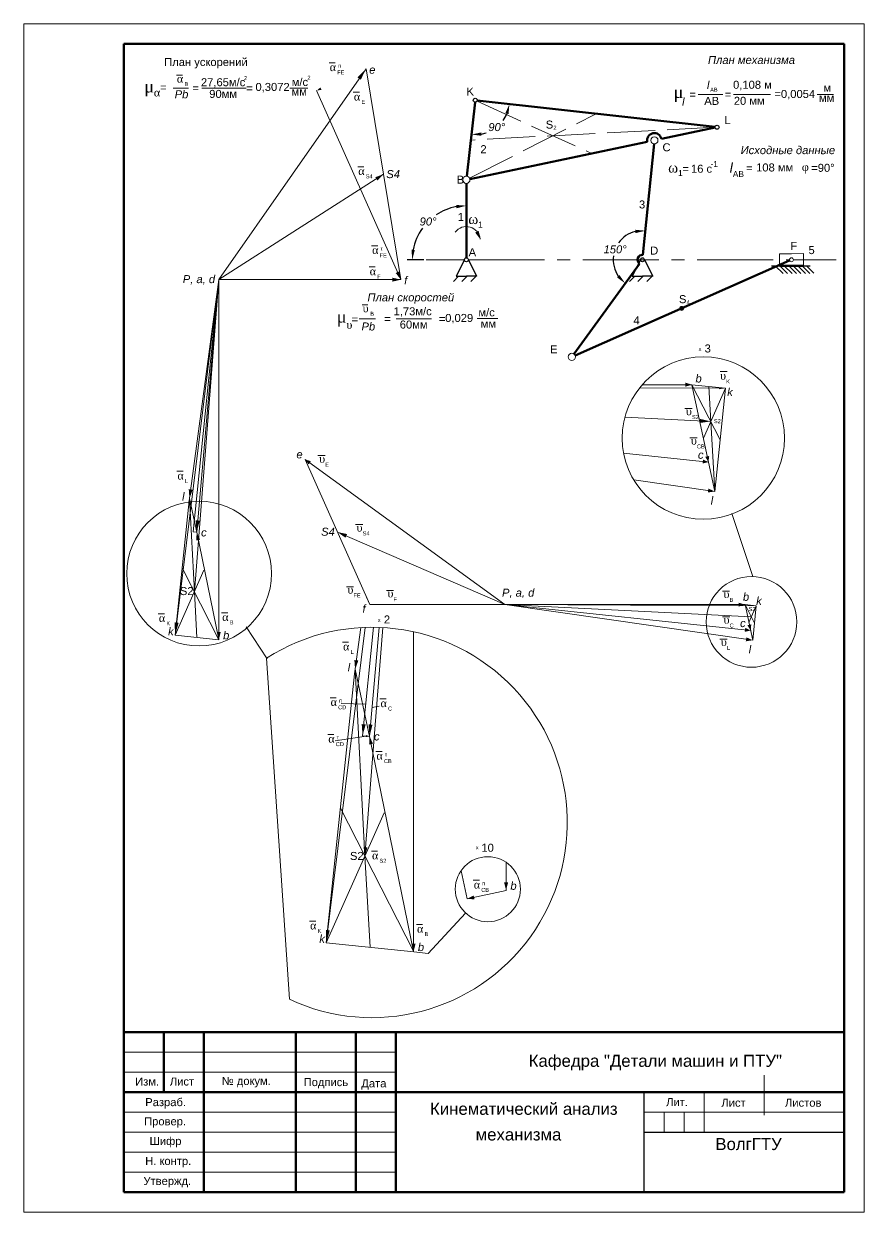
# Paper-space layout 'DIN A4 Title Block' of a CAD drawing. Header units: millimetres. Extents: x 0 to 402, y 0 to 297.
# Drawn here: x 0 to 210, y -0.1 to 296.9 of the extents above; entities that cross this region are included whole.
import ezdxf

# ---------------------------------------------------------------- set-up
doc = ezdxf.new("R2010")
doc.units = ezdxf.units.MM
doc.linetypes.add('ACAD_ISO02W100', pattern=[15, 12, -3])
doc.linetypes.add('CENTER2', pattern=[28.575, 19.05, -3.175, 3.175, -3.175])
doc.layers.add('035', color=5, linetype='Continuous')
doc.layers.add('07', color=7, linetype='Continuous')
doc.layers.add('тонкие линии', color=7, linetype='Continuous', lineweight=15)
doc.styles.get("Standard").update_dxf_attribs({"font": 'ariali.ttf', "height": 2})
doc.styles.add('Наклон', font='arial.ttf', dxfattribs={"height": 2})
doc.dimstyles.new('DIN', dxfattribs={"dimtxt": 2.5, "dimasz": 2.5, "dimexe": 1.25, "dimexo": 0.625, "dimtad": 1, "dimtih": 1, "dimdec": 4, "dimdsep": 46, "dimlunit": 6, "dimtxsty": 'Standard', "dimcen": 2.5, "dimadec": 0, "dimazin": 0, "dimtfac": 1, "dimtdec": 4, "dimtmove": 0, "dimatfit": 3, "dimfxl": 1, "dimtvp": 1, "dimtolj": 1, "dimtzin": 0, "dimarcsym": 0})

# ---------------------------------------------------------------- blocks, each defined once
blk = doc.blocks.new('Ползун')
at = {"layer": 'тонкие линии', "lineweight": 15}
for p, q in [((-15.85, 183.28), (-15.85, 186.28)), ((-14.32, 186.28), (-15.85, 186.28)), ((-14.32, 186.28), (-12.79, 186.28)), ((-12.79, 183.28), (-12.79, 186.28)), ((-15.85, 183.28), (-15.85, 180.28)), ((-12.79, 183.28), (-12.79, 180.28)), ((-14.32, 180.28), (-15.85, 180.28)), ((-14.32, 180.28), (-12.79, 180.28))]:
    blk.add_line(p, q, dxfattribs=at)
blk.add_circle((-14.32, 183.28), 0.5, dxfattribs=at)
blk = doc.blocks.new('Опора')
at = {"layer": 'тонкие линии', "lineweight": 25}
for p, q in [((-69.23, 165.87), (-71.3, 161.76)), ((-68.23, 165.87), (-66.16, 161.76)), ((-71.3, 161.76), (-68.73, 161.76)), ((-66.16, 161.76), (-68.73, 161.76))]:
    blk.add_line(p, q, dxfattribs=at)
at = {"layer": 'тонкие линии', "lineweight": 15}
for p, q in [((-70.65, 161.76), (-71.95, 160.46)), ((-69.86, 160.46), (-68.56, 161.76)), ((-67.62, 160.46), (-66.31, 161.76))]:
    blk.add_line(p, q, dxfattribs=at)
at = {"layer": 'тонкие линии', "lineweight": 25}
blk.add_circle((-68.73, 165.87), 0.5, dxfattribs=at)
blk = doc.blocks.new('*D15')
at = {"layer": 'Defpoints', "color": 0, "lineweight": 15}
for p in [(112.75, 277.3), (113.3, 277.74), (172.72, 271.11), (116.25, 269.91), (110.68, 258.81)]:
    blk.add_point(p, dxfattribs=at)
at = {"layer": 'тонкие линии', "color": 0, "lineweight": -2}
for start, end in [(323.8524, 336.9303), (280.3376, 288.4491)]:
    blk.add_arc((112.8, 277.79), 8.61, start, end, dxfattribs=at)
at = {"layer": 'тонкие линии', "color": 0, "lineweight": 15}
for points in [[(120.32, 274.53), (121.12, 274.32), (121.35, 276.84)], [(114.36, 268.91), (114.33, 269.74), (111.85, 269.24)]]:
    blk.add_solid(points, dxfattribs=at)
at = {"layer": 'тонкие линии', "color": 0, "lineweight": 15, "insert": (118.18, 271.07), "char_height": 2, "attachment_point": 5}
blk.add_mtext('\\A1;90°', dxfattribs=at)
blk = doc.blocks.new('*D16')
at = {"layer": 'Defpoints', "color": 0, "lineweight": 15}
for p in [(110.58, 257.02), (103.82, 249.63), (100.58, 237.92), (110.08, 237.92), (110.58, 238.42)]:
    blk.add_point(p, dxfattribs=at)
at = {"layer": 'тонкие линии', "color": 0, "lineweight": -2}
blk.add_line((99.96, 237.92), (95.81, 237.92), dxfattribs=at)
for start, end in [(100.6081, 124.0199), (144.1708, 169.3919)]:
    blk.add_arc((110.58, 237.92), 13.52, start, end, dxfattribs=at)
at = {"layer": 'тонкие линии', "color": 0, "lineweight": 15}
for points in [[(108.06, 251.62), (108.13, 250.79), (110.58, 251.44)], [(97.71, 240.37), (96.88, 240.44), (97.06, 237.92)]]:
    blk.add_solid(points, dxfattribs=at)
at = {"layer": 'тонкие линии', "color": 0, "lineweight": 15, "insert": (101.02, 247.48), "char_height": 2, "attachment_point": 5}
blk.add_mtext('\\A1;90°', dxfattribs=at)
blk = doc.blocks.new('*D17')
at = {"layer": 'Defpoints', "color": 0, "lineweight": 15}
for p in [(157.47, 266.87), (149.49, 243.15), (154.71, 239.14), (153.86, 236.92), (137.48, 214.37)]:
    blk.add_point(p, dxfattribs=at)
at = {"layer": 'тонкие линии', "color": 0, "lineweight": -2}
for start, end in [(104.0186, 144.4536), (172.5052, 214.2843)]:
    blk.add_arc((154.58, 237.92), 7.3, start, end, dxfattribs=at)
at = {"layer": 'тонкие линии', "color": 0, "lineweight": 15}
for points in [[(152.79, 245.42), (152.85, 244.59), (155.31, 245.18)], [(148.85, 234.09), (148.25, 233.51), (150.29, 232.01)]]:
    blk.add_solid(points, dxfattribs=at)
at = {"layer": 'тонкие линии', "color": 0, "lineweight": 15, "insert": (147.76, 240.52), "char_height": 2, "attachment_point": 5}
blk.add_mtext('\\A1;150°', dxfattribs=at)

psp = doc.layouts.new('DIN A4 Title Block')

# ---------------------------------------------------------------- hatches: boundary and pattern name
at = {"layer": 'тонкие линии', "lineweight": 15}
h = psp.add_hatch(color=256, dxfattribs=at)
h.paths.add_polyline_path([(164.88691, 225.78187, 0.10448812), (164.84418, 225.98412), (163.92964, 225.57962, 0.810793582)])
h.paths.add_polyline_path([(163.88691, 225.78187, 0.10448812), (163.92964, 225.57962), (164.84418, 225.98412, 0.810793582)])

# ---------------------------------------------------------------- linework, layer by layer
at = {"lineweight": 50}
for p, q in [((24.99876, 44.90226), (24.99876, 291.90226)), ((204.99876, 44.90226), (24.99876, 44.90226)), ((24.99876, 44.90226), (24.99876, 29.90226)), ((34.99876, 44.90226), (34.99876, 29.90226)), ((44.99876, 4.90226), (44.99876, 44.90226)), ((67.99876, 4.90226), (67.99876, 44.90226)), ((82.99876, 4.90226), (82.99876, 44.90226)), ((92.99876, 4.90226), (92.99876, 44.90226)), ((204.99876, 29.90226), (24.99876, 29.90226)), ((24.99876, 29.90226), (24.99876, 4.90226)), ((24.99876, 4.90226), (204.99876, 4.90226))]:
    psp.add_line(p, q, dxfattribs=at)
at = {"lineweight": 15}
for p, q in [((184.99876, 24.15226), (184.99876, 34.15226)), ((169.99876, 19.90226), (169.99876, 29.90226)), ((204.99876, 24.90226), (154.99876, 24.90226)), ((159.99876, 19.90226), (159.99876, 24.90226)), ((164.99876, 19.90226), (164.99876, 24.90226))]:
    psp.add_line(p, q, dxfattribs=at)
for p, q in [((154.99876, 19.90226), (154.99876, 29.90226)), ((154.99876, 4.90226), (154.99876, 19.90226)), ((154.99876, 19.90226), (204.99876, 19.90226))]:
    psp.add_line(p, q)
at = {"layer": '035', "color": 0, "lineweight": 15}
psp.add_lwpolyline([(-0.00124, -0.09774), (209.99876, -0.09774), (209.99876, 296.90226), (-0.00124, 296.90226)], close=True, dxfattribs=at)
at = {"layer": '07', "color": 0, "lineweight": 50}
psp.add_line((204.99876, 4.90226), (204.99876, 291.90226), dxfattribs=at)
at = {"layer": '07', "color": 0, "lineweight": 15}
psp.add_line((24.99876, 4.90226), (204.99876, 4.90226), dxfattribs=at)
psp.add_line((24.99876, 4.90226), (204.99876, 4.90226), dxfattribs=at)
psp.add_line((24.99876, 4.90226), (204.99876, 4.90226), dxfattribs=at)
at = {"layer": 'тонкие линии', "lineweight": 50}
psp.add_line((24.99876, 291.90226), (204.99876, 291.90226), dxfattribs=at)
at = {"layer": 'тонкие линии', "lineweight": 15}
for p, q in [((85.52166, 285.67423), (48.71683, 232.9541)), ((76.2959, 287.12982), (77.83932, 287.12982)), ((85.52166, 285.67423), (94.21663, 232.9541)), ((38.13984, 284.06673), (39.68327, 284.06673)), ((41.19312, 280.84076), (37.30626, 280.84076)), ((44.51873, 280.84076), (55.59426, 280.84076)), ((66.45575, 280.8026), (71.01207, 280.8026)), ((73.17545, 280.21337), (94.21663, 232.9541)), ((82.33842, 279.77679), (83.88185, 279.77679)), ((174.62917, 279.23577), (168.52211, 279.23577)), ((177.31653, 279.23577), (186.58731, 279.23577)), ((198.21893, 279.23577), (202.28281, 279.23577)), ((89.87526, 259.27707), (48.71683, 232.9541)), ((83.43631, 261.17439), (84.97974, 261.17439)), ((86.89765, 241.43296), (88.44107, 241.43296)), ((86.28505, 236.12567), (87.82848, 236.12567)), ((189.70767, 234.45603), (187.77719, 236.3799)), ((190.8302, 234.45796), (188.89972, 236.38183)), ((191.95273, 234.45988), (190.02225, 236.38375)), ((193.07526, 234.46181), (191.14478, 236.38567)), ((194.19779, 234.46373), (192.26731, 236.3876)), ((195.32032, 234.46566), (193.38984, 236.38952)), ((196.44285, 234.46758), (194.51238, 236.39145)), ((197.3762, 234.61145), (195.58823, 236.39329)), ((37.80084, 144.10342), (48.71683, 232.9541)), ((41.33178, 177.69804), (48.71683, 232.9541)), ((48.71683, 232.9541), (42.3352, 169.97287)), ((42.62025, 154.92697), (48.71683, 232.9541)), ((48.71683, 232.9541), (43.20299, 169.88166)), ((48.71683, 232.9541), (48.71683, 142.9541)), ((48.71683, 232.9541), (94.21663, 232.9541)), ((84.51101, 226.66323), (86.0031, 226.66323)), ((87.85162, 223.16919), (83.81455, 223.16919)), ((93.01738, 223.16919), (101.879, 223.16919)), ((113.26926, 223.26181), (118.41692, 223.26181)), ((173.98054, 209.9748), (175.76114, 209.9748)), ((175.34954, 205.83085), (153.87854, 205.9313)), ((154.52697, 206.71214), (166.96469, 206.71214)), ((166.96469, 206.71214), (172.63723, 180.02495)), ((166.96469, 206.71214), (175.34954, 205.83085)), ((166.96469, 206.71214), (173.99338, 192.9279)), ((175.34954, 205.83085), (169.80096, 193.36854)), ((171.65048, 197.52265), (171.15711, 206.27149)), ((172.63723, 180.02495), (175.34954, 205.83085)), ((165.19931, 200.79754), (166.97991, 200.79754)), ((150.20289, 198.58982), (171.65048, 197.52265)), ((172.63723, 180.02495), (171.65048, 197.52265)), ((166.44166, 193.45081), (168.22226, 193.45081)), ((120.23515, 151.73913), (70.31142, 188.01083)), ((70.31142, 188.01083), (86.46063, 151.73913)), ((73.49444, 188.99836), (75.27504, 188.99836)), ((149.87445, 189.58963), (171.07789, 187.36106)), ((38.24745, 185.05481), (39.79087, 185.05481)), ((172.63723, 180.02495), (152.41048, 182.93219)), ((41.40515, 178.24701), (42.61851, 154.92306)), ((43.20299, 169.88166), (41.40838, 178.27114)), ((37.80084, 144.10342), (41.33178, 177.69804)), ((176.92925, 174.53862), (182.14429, 158.79226)), ((42.3352, 169.97287), (43.20299, 169.88166)), ((43.20299, 169.88166), (48.70755, 142.99777)), ((78.38603, 169.87498), (120.23515, 151.73913)), ((82.90686, 171.72983), (84.68746, 171.72983)), ((48.72951, 142.95477), (39.56631, 160.90073)), ((37.80084, 144.10342), (45.02431, 160.32607)), ((42.61851, 154.92306), (43.26518, 143.52909)), ((80.6255, 156.22404), (82.40611, 156.22404)), ((90.62087, 155.27889), (92.40147, 155.27889)), ((174.58884, 155.10548), (176.36944, 155.10548)), ((120.23515, 151.73913), (86.46063, 151.73913)), ((120.23515, 151.73913), (180.23515, 151.73913)), ((120.23515, 151.73913), (181.60621, 145.28877)), ((182.12599, 142.8434), (120.23515, 151.73913)), ((183.03009, 151.44536), (120.23515, 151.73913)), ((120.23515, 151.73913), (181.79708, 148.67596)), ((180.23515, 151.73913), (182.12599, 142.8434)), ((180.23515, 151.73913), (183.03009, 151.44536)), ((180.23515, 151.73913), (182.57804, 147.14438)), ((33.61062, 149.47733), (35.15405, 149.47733)), ((49.44158, 149.72281), (50.98501, 149.72281)), ((174.60758, 148.69349), (176.38818, 148.69349)), ((183.03009, 151.44536), (181.18057, 147.29126)), ((182.12599, 142.8434), (183.03009, 151.44536)), ((55.57891, 146.17819), (60.81094, 138.15837)), ((75.58245, 67.25203), (85.26366, 146.05221)), ((82.64433, 134.44129), (84.18935, 146.00141)), ((87.39627, 146.08285), (84.65115, 118.99094)), ((85.22126, 88.89913), (89.68373, 146.01202)), ((88.7685, 146.05325), (86.38674, 118.80852)), ((48.72951, 142.95477), (37.80084, 144.10342)), ((97.41443, 144.96622), (97.41443, 64.9534)), ((173.935, 143.11785), (175.7156, 143.11785)), ((79.63336, 142.34701), (81.17679, 142.34701)), ((66.35727, 53.12019), (60.682, 138.35602)), ((75.58245, 67.25203), (82.64433, 134.44129)), ((82.79107, 135.53921), (85.21778, 88.89132)), ((86.38674, 118.80852), (82.79752, 135.58748)), ((76.52639, 128.48785), (78.06982, 128.48785)), ((89.00252, 128.18034), (90.54594, 128.18034)), ((85.43751, 126.87321), (79.33764, 127.02838)), ((87.00904, 126.03842), (88.81474, 126.37225)), ((75.9432, 119.28086), (77.48662, 119.28086)), ((85.51895, 118.89973), (77.77049, 117.67406)), ((84.65115, 118.99094), (86.38674, 118.80852)), ((86.38674, 118.80852), (97.39587, 65.04075)), ((87.97411, 115.05078), (89.51753, 115.05078)), ((75.58245, 67.25203), (90.02938, 99.69734)), ((97.43979, 64.95473), (79.11339, 100.84666)), ((86.85954, 90.13071), (88.40296, 90.13071)), ((85.21778, 88.89132), (86.51112, 66.10338)), ((120.53301, 87.33803), (120.53301, 80.26391)), ((109.25249, 85.23738), (110.7459, 78.21145)), ((120.53301, 80.26391), (110.7459, 78.21145)), ((112.2879, 82.85348), (113.83133, 82.85348)), ((101.0016, 64.58037), (110.40635, 74.67722)), ((71.39223, 72.62594), (72.93566, 72.62594)), ((98.10794, 71.80879), (99.65136, 71.80879)), ((97.43979, 64.95473), (75.58245, 67.25203)), ((97.43979, 64.95473), (101.0016, 64.58037)), ((24.99876, 39.90226), (92.99876, 39.90226)), ((24.99876, 34.90226), (92.99876, 34.90226)), ((24.99876, 24.90226), (92.99876, 24.90226)), ((24.99876, 19.90226), (92.99876, 19.90226)), ((24.99876, 14.90226), (92.99876, 14.90226)), ((24.99876, 9.90226), (92.99876, 9.90226))]:
    psp.add_line(p, q, dxfattribs=at)
at = {"layer": 'тонкие линии', "lineweight": 100}
for p, q in [((112.7466, 277.29688), (110.68423, 258.81157)), ((172.72499, 271.10832), (113.29896, 277.73836)), ((159.32837, 268.13925), (172.73255, 270.95026)), ((111.46528, 258.10185), (155.79671, 267.39863)), ((157.4732, 266.87339), (154.70634, 239.13897)), ((110.58444, 238.41712), (110.58444, 257.01712)), ((191.36567, 237.71487), (137.77396, 214.01067)), ((153.8627, 236.92373), (137.47989, 214.37473)), ((188.89972, 236.38183), (194.82556, 236.39198))]:
    psp.add_line(p, q, dxfattribs=at)
at = {"layer": 'тонкие линии', "linetype": 'ACAD_ISO02W100', "lineweight": 15}
for p, q in [((113.25675, 277.58585), (141.90317, 264.485)), ((111.38651, 258.32539), (143.01197, 274.42334)), ((172.72258, 271.02693), (111.69324, 267.85546))]:
    psp.add_line(p, q, dxfattribs=at)
at = {"layer": 'тонкие линии', "linetype": 'CENTER2', "lineweight": 15}
for p, q in [((100.58444, 237.91712), (110.08444, 237.91712)), ((111.08444, 237.91712), (191.32294, 237.91712)), ((192.32294, 237.91712), (202.97241, 237.91712))]:
    psp.add_line(p, q, dxfattribs=at)
at = {"layer": 'тонкие линии', "lineweight": 25}
for p, q in [((186.79693, 236.37822), (188.82557, 236.3817)), ((194.82556, 236.39198), (196.52373, 236.3949))]:
    psp.add_line(p, q, dxfattribs=at)
at = {"layer": 'тонкие линии', "lineweight": 15}
for points in [[(85.52166, 285.67423, 0, 0, 0), (73.17545, 280.21337, 0, 0.64286, 0), (74.25439, 280.6906, 0.64286, 0.64286, 0)], [(85.52166, 285.67423, 0, 1, 0), (83.80373, 283.21343, 1, 1, 0)], [(89.87526, 259.27707, 0, 1, 0), (88.11677, 258.15242, 1, 1, 0)], [(114.05564, 243.10553, 0, 1, 0), (113.23606, 244.9205, 1, 1, 0)], [(94.21663, 232.9541, 0, 1, 0), (93.38697, 234.81755, 1, 1, 0)], [(94.21663, 232.9541, 0, 1, 0), (92.08053, 232.9541, 1, 1, 0)], [(166.96469, 206.71214, 0, 1, 0), (165.32705, 206.71214, 1, 1, 0)], [(175.34954, 205.83085, 0, 0.5, 0), (173.7396, 205.83085, 0.5, 0.5, 0)], [(171.65048, 197.52265, 0, 1, 0), (168.94749, 197.65714, 1, 1, 0)], [(70.31142, 188.01083, 0, 1, 0), (71.44651, 187.18614, 1, 1, 0)], [(171.07789, 187.36106, 0, 1, 0), (169.68252, 187.50772, 1, 1, 0)], [(171.07789, 187.36106, 0, 1, 0), (170.77642, 188.77935, 1, 1, 0)], [(41.40515, 178.24701, 0, 1, 0), (41.71153, 180.53939, 1, 1, 0)], [(172.63723, 180.02495, 0, 1, 0), (170.99139, 180.26151, 1, 1, 0)], [(43.19501, 169.79045, 0, 1, 0), (43.45238, 172.78053, 1, 1, 0)], [(43.19501, 169.79045, 0, 1, 0), (43.58986, 167.87308, 1, 1, 0)], [(78.38603, 169.87498, 0, 1, 0), (80.58989, 168.91991, 1, 1, 0)], [(180.23515, 151.73913, 0, 1, 0), (178.59751, 151.73913, 1, 1, 0)], [(37.80084, 144.10342, 0, 1, 0), (38.1868, 147.24488, 1, 1, 0)], [(181.60621, 145.28877, 0, 1, 0), (180.21085, 145.43542, 1, 1, 0)], [(181.60621, 145.28877, 0, 1, 0), (181.30475, 146.70705, 1, 1, 0)], [(48.72951, 142.95477, 0, 1, 0), (48.72951, 144.91257, 1, 1, 0)], [(182.12599, 142.8434, 0, 1, 0), (180.48016, 143.07996, 1, 1, 0)], [(82.79107, 135.53921, 0, 1, 0), (83.09745, 137.83159, 1, 1, 0)], [(84.65115, 118.99094, 0, 1, 0), (84.935, 121.83615, 1, 1, 0)], [(86.38674, 118.80852, 0, 1, 0), (86.64411, 121.7986, 1, 1, 0)], [(86.38674, 118.80852, 0, 0.5, 0), (85.51895, 118.89973, 0.5, 0.5, 0)], [(86.38674, 118.80852, 0, 1, 0), (86.38674, 118.80852, 1, 1, 0)], [(86.38674, 118.80852, 0, 1, 0), (86.78159, 116.89115, 1, 1, 0)], [(85.22126, 88.89913, 0, 1, 0), (85.3962, 91.13816, 1, 1, 0)], [(120.51444, 80.35126, 0, 1, 0), (120.51444, 82.30906, 1, 1, 0)], [(110.7459, 78.21145, 0, 1, 0), (112.5133, 78.58209, 1, 1, 0)], [(75.58245, 67.25203, 0, 1, 0), (75.9684, 70.39349, 1, 1, 0)], [(97.39587, 65.04075, 0, 1, 0), (97.39587, 66.99855, 1, 1, 0)]]:
    psp.add_lwpolyline(points, format="xyseb", dxfattribs=at)
psp.add_lwpolyline([(85.63757, 153.58773), (86.46063, 151.73913), (88.39284, 151.73913)], dxfattribs=at)
at = {"layer": 'тонкие линии', "lineweight": 25}
for centre in [(112.80204, 277.7938), (173.22191, 271.05288)]:
    psp.add_circle(centre, 0.5, dxfattribs=at)
at = {"layer": 'тонкие линии', "lineweight": 15}
for centre, radius in [((157.56254, 267.76894), 0.9), ((110.58444, 257.91712), 0.9), ((164.38691, 225.78187), 0.5), ((136.95088, 213.64661), 0.9), ((169.80096, 193.36854), 20.28167), ((43.80684, 159.50026), 18.0869), ((181.82662, 147.43096), 11.33506), ((115.94712, 80.62575), 8.12928)]:
    psp.add_circle(centre, radius, dxfattribs=at)
at = {"layer": 'тонкие линии', "lineweight": 100}
for centre, radius, start, end in [((157.56254, 267.76894), 1.80424, 11.84391, 191.84391), ((154.58444, 237.91712), 1.22791, 84.3028679, 234)]:
    psp.add_arc(centre, radius, start, end, dxfattribs=at)
at = {"layer": 'тонкие линии', "lineweight": 15}
for centre, radius, start, end in [((110.57996, 242.72669), 3.49626, 6.2205374, 142.3218514), ((87.03059, 97.30354), 48.78068, 244.9251751, 122.6934449)]:
    psp.add_arc(centre, radius, start, end, dxfattribs=at)

# ---------------------------------------------------------------- block references
for p in [(179.31241, 72.04772), (223.31241, 72.04772)]:
    psp.add_blockref('Опора', p, dxfattribs=at)
at = {"layer": 'тонкие линии', "lineweight": 100, "rotation": 90.09823093064617}
psp.add_blockref('Ползун', (375.07691, 252.55217), dxfattribs=at)

# ---------------------------------------------------------------- texts
at = {"layer": 'тонкие линии', "lineweight": 15, "style": 'Наклон'}
for s, p in [('Кинематический анализ', (101.50701, 24.24287)), ('механизма', (112.90178, 17.8352))]:
    psp.add_text(s, height=3, dxfattribs=at).set_placement(p)
at = {"layer": 'тонкие линии', "lineweight": 15, "attachment_point": 1, "style": 'Наклон'}
for s, insert, char_height, width in [('{\\fArial|b0|i0|c204|p34;План ускорений}', (35.08936, 288.34042), 2, 53.096064), ('{\\fArial|b0|i1|c204|p34;План механизма}', (170.95471, 288.85854), 2, 31.8488267), ('{\\fTimes New Roman|b0|i0|c0|p18;α}', (76.43532, 287.07598), 2, 5.8557899), ('FE', (78.32056, 285.225), 1, 9.675093), ('n', (78.54392, 286.909), 1, 1.0529923), ('{\\fArial|b0|i1|c204|p34;e}', (86.30264, 286.41947), 2, 4.1058427), ('{\\fTimes New Roman|b0|i0|c0|p18;α}', (38.25585, 284.17672), 2, 5.8557899), ('B', (40.14109, 282.32574), 1, 9.675093), ('27,65м/с', (44.26509, 283.29122), 2, 6.3409564), ('2', (55.01679, 283.81573), 1, 2.7183627), ('м/с', (66.95157, 283.34328), 2, 6.9452518), ('2', (70.87713, 283.91644), 1, 3.0190063), ('{\\fArial|b0|i1|c204|p34;l}', (170.69788, 282.59932), 2, 3.2565021), ('0,108 м', (177.2268, 282.66179), 2, 12.2246214), ('{\\fTimes New Roman|b0|i0|c0|p18;μ}', (30.10383, 282.7396), 3, 27.7758512), ('{\\fTimes New Roman|b0|i0|c0|p18;α}', (32.50775, 280.74135), 2, 5.8557899), ('=', (34.07495, 282.02385), 2, 7.0885387), ('{\\fArial|b0|i1|c204|p34;Pb}', (37.70152, 280.28169), 2, 5.4212431), ('=', (42.1417, 281.83236), 2, 1.4344386), ('90мм', (46.33647, 280.37602), 2, 10.4837135), ('=', (55.59426, 281.81249), 2, 3.6354815), ('0,3072', (57.89186, 282.11384), 2, 11.4766819), ('мм', (66.89685, 280.95529), 2, 7.7623399), ('K', (110.62134, 280.97451), 2, 2.1714653), ('{\\fTimes New Roman|b0|i0|c0|p18;μ}', (162.37396, 281.35372), 3, 19.8551701), ('=', (166.30742, 280.23203), 2, 8.6484214), ('AB', (171.50326, 280.91928), 1, 4.7271809), ('=', (175.1703, 280.25968), 2, 1.54609), ('=0,0054', (187.55688, 280.36022), 2, 43.7252472), ('м', (199.81197, 281.91707), 2, 5.8844957), ('{\\fTimes New Roman|b0|i0|c0|p18;α}', (82.47784, 279.72295), 2, 5.8557899), ('E', (84.36309, 277.87197), 1, 9.675093), ('{\\fArial|b0|i1|c204|p34;l}', (164.48792, 278.41461), 2, 10.8458212), ('AB', (170.02955, 278.637), 2, 5.3726627), ('20 мм', (177.41343, 278.65088), 2, 8.9585015), ('мм', (198.7066, 279.38232), 2, 4.7140991), ('L', (175.0522, 273.8312), 2, 2.1714653), ('S', (130.42226, 272.71155), 2, 2.1714653), ('2', (132.34018, 271.4378), 1, 17.2967195), ('2', (114.09309, 266.56147), 2, 4.5342522), ('C', (159.5896, 267.02863), 2, 2.1714653), ('{\\fArial|b0|i1|c204|p34;Исходные данные}', (179.12573, 266.31964), 2, 31.9212569), ('{\\fTimes New Roman|b0|i0|c0|p18;ω}', (161.01172, 262.21144), 2.5, 11.7105085), ('16 с', (166.71087, 261.67761), 2, 15.075391), ('-1', (171.58279, 262.59632), 1.5, 12.0419283), ('{\\fArial|b0|i1|c204|p34;l}', (176.38129, 262.15286), 2.5, 10.8907135), ('108 мм', (182.98444, 261.99297), 2, 10.7752926), ('{\\fTimes New Roman|b0|i0|c0|p18;φ}', (194.4071, 262.09162), 2, 14.1005512), ('=90%%D', (196.75737, 261.90563), 2, 4.0508624), ('{\\fTimes New Roman|b0|i0|c0|p18;α}', (83.57573, 261.12055), 2, 5.8557899), ('S4', (85.46097, 259.26957), 1, 9.675093), ('{\\fArial|b0|i1|c204|p34;S4}', (90.57736, 260.33162), 2, 4.1058427), ('B', (108.15873, 258.95318), 2, 2.1714653), ('1', (163.48058, 260.3294), 1.5, 5.8541585), ('=', (164.59664, 261.67761), 2, 2.8496165), ('AB', (177.15778, 260.10292), 1.5, 1.8584521), ('=', (180.4729, 261.83103), 2, 4.536966), ('3', (153.7207, 252.74742), 2, 4.6135078), ('1', (108.42321, 249.61312), 2, 3.5362758), ('{\\fTimes New Roman|b0|i0|c0|p18;ω}', (111.06773, 249.35455), 2.5, 11.7105085), ('1', (113.53659, 247.47251), 1.5, 5.8541585), ('{\\fTimes New Roman|b0|i0|c0|p18;α}', (87.03707, 241.37912), 2, 5.8557899), ('τ', (89.14567, 241.21214), 1, 1.0529923), ('A', (111.15592, 240.81877), 2, 2.7217551), ('D', (156.51604, 241.21789), 2, 2.9331256), ('F', (191.52163, 242.4051), 2, 2.1714653), ('5', (196.06829, 241.34279), 2, 4.6848073), ('FE', (88.92231, 239.52813), 1, 9.675093), ('{\\fTimes New Roman|b0|i0|c0|p18;α}', (86.42448, 236.07183), 2, 5.8557899), ('{\\fArial|b0|i1|c204|p34;P, a, d}', (39.73097, 234.08761), 2, 32.4355506), ('F', (88.30972, 234.22084), 1, 9.675093), ('{\\fArial|b0|i1|c204|p34;f}', (95.05023, 233.76356), 2, 4.1058427), ('{\\fArial|b0|i1|c204|p34;План скоростей}', (85.87053, 229.52654), 2, 45.3346805), ('S', (163.70554, 229.08199), 2, 2.1714653), ('{\\fTimes New Roman|b0|i0|c0|p18;υ}', (84.67087, 226.81634), 2, 7.1424963), ('1,73м/с', (92.40116, 226.04636), 2, 7.7404028), ('м/с', (113.60329, 225.77436), 2, 6.9452518), ('4', (165.62346, 227.80823), 1, 17.2967195), ('{\\fTimes New Roman|b0|i0|c0|p18;μ}', (78.21101, 225.21156), 3, 27.7758512), ('=', (81.90068, 224.05056), 2, 1.8241581), ('B', (86.56336, 224.9287), 1, 2.1315008), ('=', (90.06761, 224.16275), 2, 7.0885387), ('60мм', (93.94707, 222.73417), 2, 8.4168214), ('=', (103.73349, 224.15976), 2, 2.8234977), ('0,029', (105.29528, 224.39068), 2, 11.4766819), ('4', (152.31971, 223.77798), 2, 14.3124205), ('{\\fTimes New Roman|b0|i0|c0|p18;υ}', (80.61163, 222.68491), 2, 7.5617097), ('{\\fArial|b0|i1|c204|p34;Pb}', (84.38546, 222.2522), 2, 4.7665214), ('мм', (114.17148, 222.94971), 2, 7.7623399), ('E', (131.50369, 216.54263), 2, 2.1714653), ('х', (168.60359, 216.13473), 1, 6.9302905), ('3', (170.11537, 216.76187), 2, 5.6734009), ('{\\fArial|b0|i1|c204|p34;b}', (167.83561, 209.25633), 2, 4.1058427), ('{\\fTimes New Roman|b0|i0|c0|p18;υ}', (173.98054, 209.9748), 2, 6.8873399), ('K', (175.49676, 208.01252), 1, 2.6180125), ('{\\fArial|b0|i1|c204|p34;k}', (175.76664, 205.87928), 2, 4.1058427), ('{\\fTimes New Roman|b0|i0|c0|p18;υ}', (165.44293, 201.08259), 2, 6.8873399), ('S2', (166.95915, 199.12031), 1, 2.6180125), ('S2', (172.448, 198.08968), 1, 2.6180125), ('{\\fTimes New Roman|b0|i0|c0|p18;υ}', (166.68528, 193.73586), 2, 6.8873399), ('CB', (168.2015, 191.77358), 1, 2.6180125), ('{\\fArial|b0|i1|c204|p34;e}', (68.1233, 190.2963), 2, 4.1058427), ('{\\fTimes New Roman|b0|i0|c0|p18;υ}', (73.79565, 189.19468), 2, 6.8873399), ('E', (75.31187, 187.2324), 1, 2.6180125), ('{\\fArial|b0|i1|c204|p34;c}', (168.45295, 190.1938), 2, 4.1058427), ('{\\fTimes New Roman|b0|i0|c0|p18;α}', (38.38687, 185.00097), 2, 5.8557899), ('L', (40.27211, 183.14999), 1, 9.675093), ('{\\fArial|b0|i1|c204|p34;l}', (39.54875, 179.74278), 2, 4.1058427), ('{\\fArial|b0|i1|c204|p34;l}', (171.64322, 178.7562), 2, 4.1058427), ('{\\fArial|b0|i1|c204|p34;c}', (44.29927, 170.78514), 2, 4.1058427), ('{\\fArial|b0|i1|c204|p34;S4}', (74.29504, 170.96154), 2, 4.1058427), ('{\\fTimes New Roman|b0|i0|c0|p18;υ}', (83.15048, 172.01488), 2, 6.8873399), ('S4', (84.66671, 170.0526), 1, 2.6180125), ('S2', (39.00808, 156.12801), 2, 2.6180125), ('{\\fTimes New Roman|b0|i0|c0|p18;υ}', (80.86912, 156.50908), 2, 6.8873399), ('FE', (82.38535, 154.54681), 1, 2.6180125), ('{\\fTimes New Roman|b0|i0|c0|p18;υ}', (90.86449, 155.56394), 2, 6.8873399), ('{\\fArial|b0|i1|c204|p34;P, a, d}', (119.49254, 155.73481), 2, 32.4355506), ('{\\fTimes New Roman|b0|i0|c0|p18;υ}', (174.83246, 155.39053), 2, 6.8873399), ('{\\fArial|b0|i1|c204|p34;b}', (179.69448, 154.70015), 2, 4.1058427), ('{\\fArial|b0|i1|c204|p34;f}', (84.64005, 151.74752), 2, 4.1058427), ('F', (92.38071, 153.60166), 1, 2.6180125), ('B', (176.34868, 153.42825), 1, 2.6180125), ('{\\fArial|b0|i1|c204|p34;k}', (182.99659, 153.68631), 2, 4.1058427), ('{\\fTimes New Roman|b0|i0|c0|p18;α}', (33.75005, 149.42349), 2, 5.8557899), ('{\\fTimes New Roman|b0|i0|c0|p18;α}', (49.581, 149.66898), 2, 5.8557899), ('2', (89.97572, 149.02793), 2, 5.6734009), ('S2', (181.09606, 151.12214), 1, 2.6180125), ('K', (35.63529, 147.5725), 1, 9.675093), ('{\\fArial|b0|i1|c204|p34;k}', (36.06404, 146.07132), 2, 4.1058427), ('B', (51.46625, 147.81799), 1, 9.675093), ('х', (88.46394, 148.40079), 1, 6.9302905), ('{\\fTimes New Roman|b0|i0|c0|p18;υ}', (174.8512, 148.97854), 2, 6.8873399), ('C', (176.36743, 147.01626), 1, 2.6180125), ('{\\fArial|b0|i1|c204|p34;c}', (178.98127, 148.1215), 2, 4.1058427), ('{\\fArial|b0|i1|c204|p34;b}', (49.80233, 145.08134), 2, 4.1058427), ('{\\fTimes New Roman|b0|i0|c0|p18;υ}', (174.17862, 143.40289), 2, 6.8873399), ('{\\fTimes New Roman|b0|i0|c0|p18;α}', (79.77279, 142.29317), 2, 5.8557899), ('L', (81.65803, 140.44219), 1, 9.675093), ('L', (175.69484, 141.44062), 1, 2.6180125), ('{\\fArial|b0|i1|c204|p34;l}', (181.13199, 141.57464), 2, 4.1058427), ('{\\fArial|b0|i1|c204|p34;l}', (80.93466, 137.03499), 2, 4.1058427), ('{\\fTimes New Roman|b0|i0|c0|p18;α}', (76.66581, 128.43401), 2, 5.8557899), ('n', (78.77442, 128.26703), 1, 1.0529923), ('CD', (78.55106, 126.58303), 1, 9.675093), ('{\\fTimes New Roman|b0|i0|c0|p18;α}', (89.14194, 128.1265), 2, 5.8557899), ('C', (91.02718, 126.27551), 1, 9.675093), ('τ', (78.19123, 119.06004), 1, 1.0529923), ('{\\fArial|b0|i1|c204|p34;c}', (87.491, 119.80321), 2, 4.1058427), ('{\\fTimes New Roman|b0|i0|c0|p18;α}', (76.08262, 119.22702), 2, 5.8557899), ('CD', (77.96786, 117.37603), 1, 9.675093), ('{\\fTimes New Roman|b0|i0|c0|p18;α}', (88.11353, 114.99694), 2, 5.8557899), ('CB', (89.99877, 113.14595), 1, 9.675093), ('τ', (90.22214, 114.82996), 1, 1.0529923), ('S2', (81.49816, 89.94231), 2, 2.6180125), ('{\\fTimes New Roman|b0|i0|c0|p18;α}', (86.99896, 90.07687), 2, 5.8557899), ('х', (112.95042, 91.57173), 1, 5.9477388), ('10', (114.34712, 91.99139), 2, 9.4167903), ('S2', (88.8842, 88.22588), 1, 9.675093), ('{\\fTimes New Roman|b0|i0|c0|p18;α}', (112.42733, 82.79964), 2, 5.8557899), ('CB', (114.31257, 80.94866), 1, 9.675093), ('n', (114.53593, 82.63266), 1, 1.0529923), ('{\\fArial|b0|i1|c204|p34;b}', (121.58726, 82.47783), 2, 4.1058427), ('{\\fTimes New Roman|b0|i0|c0|p18;α}', (71.53165, 72.5721), 2, 5.8557899), ('K', (73.4169, 70.72112), 1, 9.675093), ('{\\fArial|b0|i1|c204|p34;k}', (73.84565, 69.21993), 2, 4.1058427), ('{\\fTimes New Roman|b0|i0|c0|p18;α}', (98.24736, 71.75496), 2, 5.8557899), ('B', (100.1326, 69.90397), 1, 9.675093), ('{\\fArial|b0|i1|c204|p34;b}', (98.46869, 67.16732), 2, 4.1058427), ('Кафедра "Детали машин и ПТУ"', (126.15511, 39.24137), 3, 71.1161203), ('{\\fArial|b0|i0|c204|p34;Изм.}', (27.82135, 33.56613), 2, 10), ('{\\fArial|b0|i0|c204|p34;Лист}', (36.48434, 33.56613), 2, 10), ('{\\fArial|b0|i0|c204|p34;№ докум.}', (49.45548, 33.71459), 2, 23), ('{\\fArial|b0|i0|c204|p34;Подпись}', (69.93001, 33.41767), 2, 15), ('{\\fArial|b0|i0|c204|p34;Дата}', (84.33578, 33.12075), 2, 10), ('Разраб.', (30.34682, 28.41767), 2, 20), ('{\\fArial|b0|i0|c204|p34;Лит.}', (160.49538, 28.41767), 2, 15), ('{\\fArial|b0|i0|c204|p34;Лист}', (174.30692, 28.26921), 2, 15), ('{\\fArial|b0|i0|c204|p34;Листов}', (190.19827, 28.26921), 2, 20), ('Провер.', (30.06472, 23.62187), 2, 20), ('Шифр', (31.4258, 18.69791), 2, 20), ('ВолгГТУ', (172.80054, 18.44672), 3, 50), ('{\\fArial|b0|i0|c204|p34;Н. контр.}', (30.34682, 13.71459), 2, 20), ('{\\fArial|b0|i0|c204|p34;Утвержд.}', (29.90115, 8.71459), 2, 20)]:
    psp.add_mtext(s, dxfattribs=dict(at, insert=insert, char_height=char_height, width=width))

# ---------------------------------------------------------------- dimensions: what is measured, and where the dimension line sits
at = {"layer": 'тонкие линии', "lineweight": 15}
for base, line1, line2, picture, middle in [((116.25203, 269.90982), ((172.72499, 271.10832), (113.29896, 277.73836)), ((112.7466, 277.29688), (110.68423, 258.81157)), '*D15', (118.175, 271.07138)), ((149.49412, 243.15127), ((157.4732, 266.87339), (154.70634, 239.13897)), ((153.8627, 236.92373), (137.47989, 214.37473)), '*D17', (147.76129, 240.51562)), ((103.82334, 249.6277), ((110.58444, 238.41712), (110.58444, 257.01712)), ((100.58444, 237.91712), (110.08444, 237.91712)), '*D16', (101.0228, 247.47877))]:
    dim = psp.add_angular_dim_2l(base=base, line1=line1, line2=line2, dimstyle='DIN', dxfattribs=at)
    dim.commit()
    dim.dimension.update_dxf_attribs({"geometry": picture, "text_midpoint": middle})

doc.saveas('drawing.dxf')
